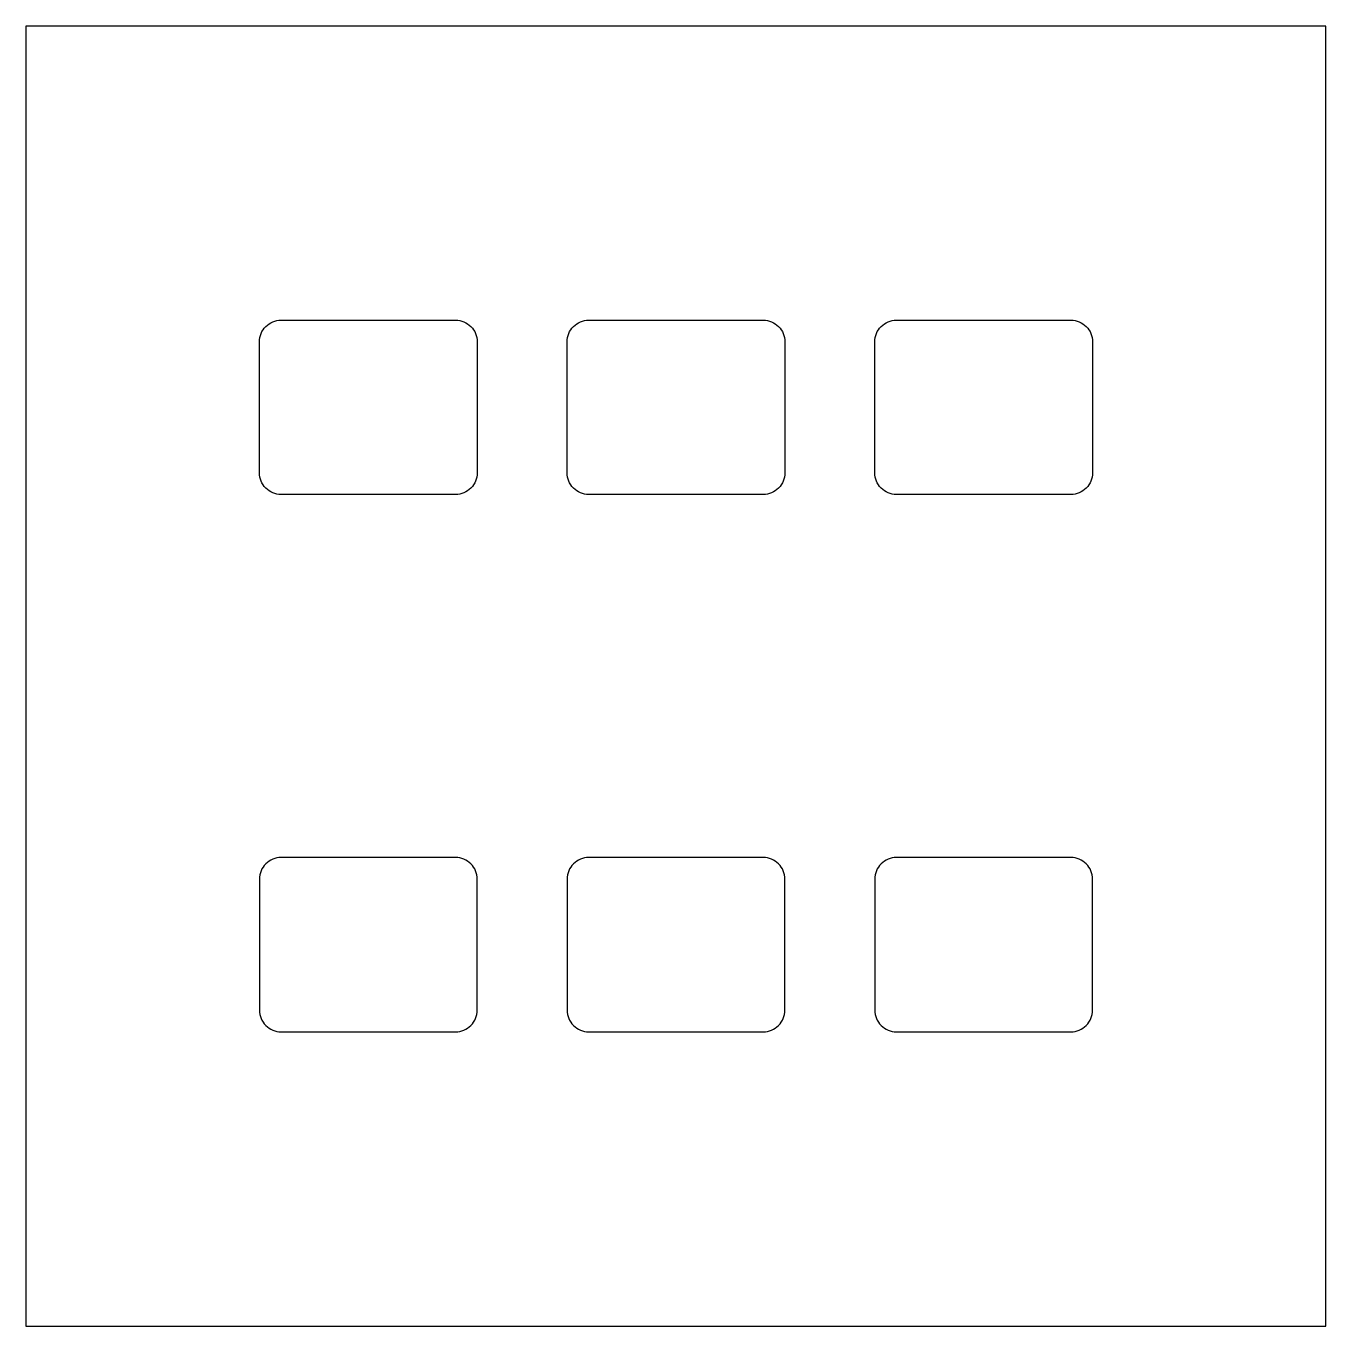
# Model space of a CAD drawing. Header units: millimetres. Extents: x 1917 to 1947, y 1908.1 to 1938.1.
import ezdxf

# ---------------------------------------------------------------- set-up
doc = ezdxf.new("R2010")
doc.units = ezdxf.units.MM
for name, color, linetype in [('glassOutline', 7, 'Continuous'), ('lightMask-small-lower', 2, 'Continuous'), ('lightMask-small-upper', 2, 'Continuous')]:
    doc.layers.add(name, color=color, linetype=linetype)

msp = doc.modelspace()

# ---------------------------------------------------------------- linework, layer by layer
at = {"layer": 'glassOutline'}
msp.add_lwpolyline([(1916.965, 1908.148), (1946.965, 1908.148), (1946.965, 1938.148), (1916.965, 1938.148)], close=True, dxfattribs=at)
at = {"layer": 'lightMask-small-lower'}
for points in [[(1922.352, 1918.459), (1922.352, 1915.438, 0.414214), (1922.852, 1914.938), (1926.879, 1914.938, 0.414214), (1927.379, 1915.438), (1927.379, 1918.459, 0.414214), (1926.879, 1918.959), (1922.852, 1918.959, 0.414214)], [(1929.452, 1918.459), (1929.452, 1915.438, 0.414214), (1929.952, 1914.938), (1933.979, 1914.938, 0.414214), (1934.479, 1915.438), (1934.479, 1918.459, 0.414214), (1933.979, 1918.959), (1929.952, 1918.959, 0.414214)], [(1936.552, 1918.459), (1936.552, 1915.438, 0.414214), (1937.052, 1914.938), (1941.079, 1914.938, 0.414214), (1941.579, 1915.438), (1941.579, 1918.459, 0.414214), (1941.079, 1918.959), (1937.052, 1918.959, 0.414214)]]:
    msp.add_lwpolyline(points, format="xyb", close=True, dxfattribs=at)
at = {"layer": 'lightMask-small-upper'}
for points in [[(1922.352, 1927.838), (1922.352, 1930.859, -0.414214), (1922.852, 1931.359), (1926.879, 1931.359, -0.414214), (1927.379, 1930.859), (1927.379, 1927.838, -0.414214), (1926.879, 1927.338), (1922.852, 1927.338, -0.414214)], [(1929.452, 1927.838), (1929.452, 1930.859, -0.414214), (1929.952, 1931.359), (1933.979, 1931.359, -0.414214), (1934.479, 1930.859), (1934.479, 1927.838, -0.414214), (1933.979, 1927.338), (1929.952, 1927.338, -0.414214)], [(1936.552, 1927.838), (1936.552, 1930.859, -0.414214), (1937.052, 1931.359), (1941.079, 1931.359, -0.414214), (1941.579, 1930.859), (1941.579, 1927.838, -0.414214), (1941.079, 1927.338), (1937.052, 1927.338, -0.414214)]]:
    msp.add_lwpolyline(points, format="xyb", close=True, dxfattribs=at)

doc.saveas('drawing.dxf')
